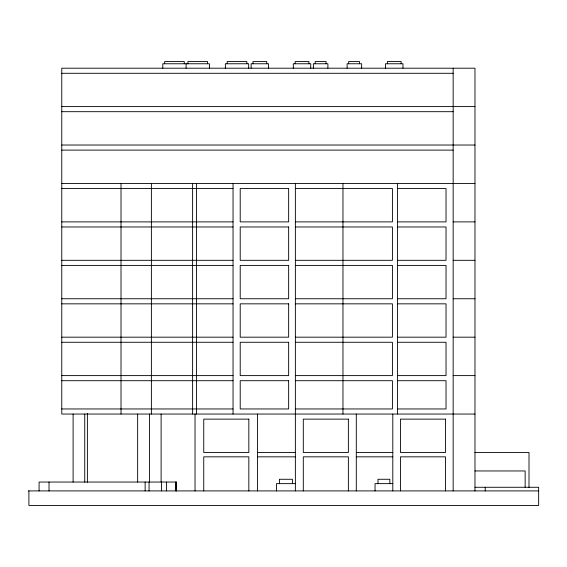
<?xml version="1.0" encoding="UTF-8"?>
<svg xmlns="http://www.w3.org/2000/svg" width="567" height="567" viewBox="0 0 567 567"><rect width="100%" height="100%" fill="white"/><g stroke="black" fill="none" stroke-linecap="round" stroke-linejoin="round"><path stroke-width="0.85" d="M61.768 73.292L453.161 73.292M61.768 106.596L474.976 106.596M61.768 111.685L453.161 111.685M61.768 145.024L474.976 145.024M61.768 150.113L453.161 150.113M61.768 183.453L474.976 183.453M61.768 188.549L233.044 188.549M295.372 188.549L392.414 188.549L392.414 221.888L295.372 221.888M397.502 188.549L446.031 188.549L446.031 221.888L397.502 221.888M61.768 221.888L233.044 221.888M453.161 221.888L474.976 221.888M61.768 226.977L233.044 226.977M295.372 226.977L392.414 226.977L392.414 260.317L295.372 260.317M397.502 226.977L446.031 226.977L446.031 260.317L397.502 260.317M61.768 260.317L233.044 260.317M453.161 260.317L474.976 260.317M61.768 265.406L233.044 265.406M295.372 265.406L392.414 265.406L392.414 298.752L295.372 298.752M397.502 265.406L446.031 265.406L446.031 298.752L397.502 298.752M61.768 298.752L233.044 298.752M453.161 298.752L474.976 298.752M61.768 303.841L233.044 303.841M295.372 303.841L392.414 303.841L392.414 337.181L295.372 337.181M397.502 303.841L446.031 303.841L446.031 337.181L397.502 337.181M61.768 337.181L233.044 337.181M453.161 337.181L474.976 337.181M61.768 342.27L233.044 342.27M295.372 342.27L392.414 342.27L392.414 375.609L295.372 375.609M397.502 342.27L446.031 342.27L446.031 375.609L397.502 375.609M61.768 375.609L233.044 375.609M453.161 375.609L474.976 375.609M61.768 380.705L233.044 380.705M295.372 380.705L392.414 380.705L392.414 408.956L295.372 408.956M397.502 380.705L446.031 380.705L446.031 408.956L397.502 408.956M61.768 408.956L233.044 408.956M474.976 414.045L61.768 414.045L61.768 68.203L474.976 68.203L474.976 490.909M257.56 452.473L295.372 452.473M356.296 452.473L392.803 452.473M474.891 452.473L529.004 452.473L529.004 487.443M257.56 456.839L295.372 456.839M356.296 456.839L392.803 456.839M474.976 470.957L525.148 470.957L525.148 487.273M295.372 483.637L276.462 483.637L276.462 490.909M392.803 483.637L375.042 483.637L375.042 490.909M474.976 487.273L538.65 487.273L538.65 505.445L28.896 505.445L28.896 490.909M28.35 490.909L538.65 490.909M485.232 487.273L485.232 490.909M453.161 68.203L453.161 490.909M445.52 490.909L445.52 456.839L400.444 456.839L400.444 490.909M402.988 68.203L402.988 63.766L385.532 63.766L385.532 68.203M401.138 63.766L401.138 61.555L387.381 61.555L387.381 63.766M397.502 183.453L397.502 414.045M392.803 414.045L392.803 490.909M389.848 483.637L389.848 479.271L377.998 479.271L377.998 483.637M361.654 68.203L361.654 63.766L347.11 63.766L347.11 68.203M359.506 63.766L359.506 61.555L348.655 61.555L348.655 63.766M356.296 414.045L356.296 490.909M348.372 490.909L348.372 456.839L303.295 456.839L303.295 490.909M342.964 183.453L342.964 414.045M327.903 68.203L327.903 63.766L313.36 63.766L313.36 68.203M326.053 63.766L326.053 61.555L315.209 61.555L315.209 63.766M310.751 68.203L310.751 63.766L293.302 63.766L293.302 68.203M308.909 63.766L308.909 61.555L295.152 61.555L295.152 63.766M295.372 183.453L295.372 490.909M292.416 483.637L292.416 479.271L279.418 479.271L279.418 483.637M268.581 68.203L268.581 63.766L251.131 63.766L251.131 68.203M266.731 63.766L266.731 61.555L252.974 61.555L252.974 63.766M257.56 414.045L257.56 490.909M248.835 490.909L248.835 456.839L203.751 456.839L203.751 490.909M248.686 68.203L248.686 63.766L225.368 63.766L225.368 68.203M246.843 63.766L246.843 61.555L227.218 61.555L227.218 63.766M233.044 183.453L233.044 414.045M209.421 68.203L209.421 63.766L162.793 63.766L162.793 68.203M207.572 63.766L207.572 61.555L187.953 61.555L187.953 63.766M196.529 183.453L196.529 414.045M195.027 414.045L195.027 490.909M192.61 183.453L192.61 414.045M186.104 63.766L186.104 68.203M184.261 63.766L184.261 61.555L164.636 61.555L164.636 63.766M176.535 490.909L176.535 482.042L39.08 482.042L39.08 490.909M176.202 482.042L176.202 490.909M175.678 482.042L175.678 490.909M166.464 482.042L166.464 490.909M161.567 482.042L161.567 490.909M161.113 414.045L161.113 482.07M151.382 183.453L151.382 414.045M149.482 414.045L149.482 482.07M149.057 482.042L149.057 490.909M145.138 482.042L145.138 490.909M137.646 414.045L137.646 482.07M121.012 183.453L121.012 414.045M87.389 413.456L87.389 482.255M84.745 414.045L84.745 482.07M73.108 414.045L73.108 482.07M49.024 482.042L49.024 490.909M288.653 188.549L240.21 188.549L240.21 221.888L288.653 221.888L288.653 188.549M288.653 226.977L240.21 226.977L240.21 260.317L288.653 260.317L288.653 226.977M288.653 265.406L240.21 265.406L240.21 298.752L288.653 298.752L288.653 265.406M288.653 303.841L240.21 303.841L240.21 337.181L288.653 337.181L288.653 303.841M288.653 342.27L240.21 342.27L240.21 375.609L288.653 375.609L288.653 342.27M288.653 380.705L240.21 380.705L240.21 408.956L288.653 408.956L288.653 380.705M248.835 419.133L203.751 419.133L203.751 452.473L248.835 452.473L248.835 419.133M348.372 419.133L303.295 419.133L303.295 452.473L348.372 452.473L348.372 419.133M445.52 419.133L400.444 419.133L400.444 452.473L445.52 452.473L445.52 419.133"/></g></svg>
